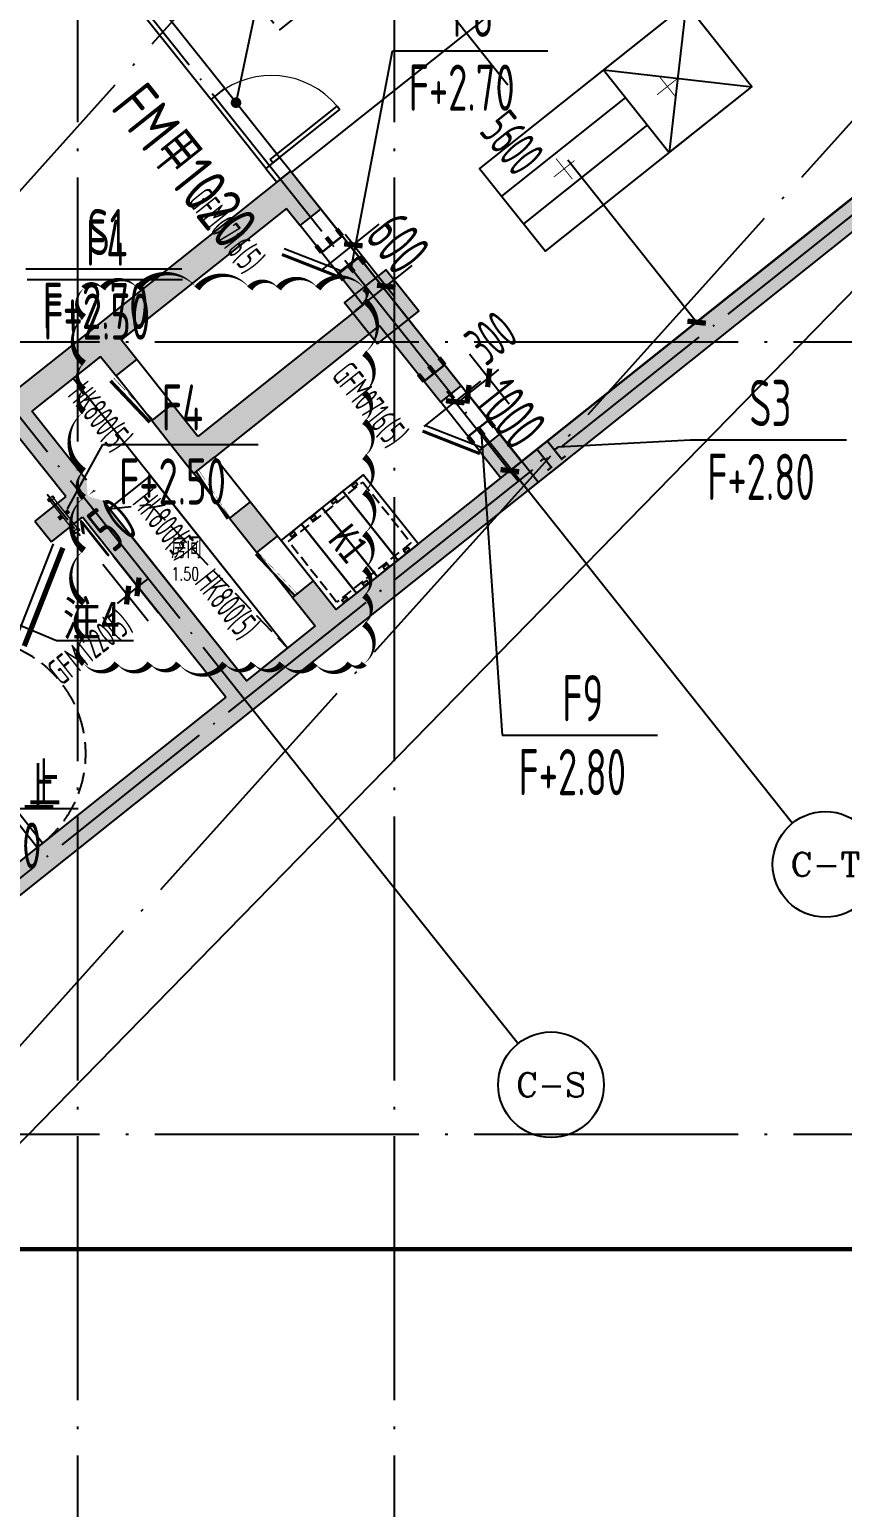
# Model space of a CAD drawing. Extents: x -473190 to 2138458, y -81875 to 2633646.
# Drawn here: x 1099812 to 1109052, y 58704 to 75494 of the extents above; entities that cross this region are included whole.
import ezdxf
from ezdxf.enums import TextEntityAlignment as Align

# ---------------------------------------------------------------- set-up
doc = ezdxf.new("R2010")
doc.units = 0
doc.header["$LTSCALE"] = 1000
for name, pattern in [('__DASH', [0.35, 0.25, -0.1]), ('CENTER2', [1.125, 0.75, -0.125, 0.125, -0.125]), ('CONTINOUS', [0]), ('DASH', [0.35, 0.25, -0.1]), ('DOTE', [2.42, 2, -0.2, 0.02, -0.2])]:
    doc.linetypes.add(name, pattern=pattern)
for name, color, linetype in [('A-COLUMN', 2, 'Continuous'), ('A-PUB_TEXT', 7, 'Continuous'), ('A-STAIR', 3, 'Continuous'), ('A-WALL', 2, 'Continuous'), ('A-WINDOW', 4, 'Continuous'), ('AXIS', 3, 'Continuous'), ('AXIS_TEXT', 7, 'Continuous'), ('C_柴油发电机组', 30, 'Continuous'), ('CASING', 1, 'Continuous'), ('CASING-TEXT', 1, 'CONTINOUS'), ('DIM_LEAD', 3, 'Continuous'), ('DOOR_FIRE_TEXT', 7, 'Continuous'), ('DOTE', 1, 'DOTE'), ('HOLE-TEXT-T', 3, 'Continuous'), ('PUB_HATCH', 8, 'Continuous'), ('RF-JSK', 9, 'Continuous'), ('RF-M', 4, 'Continuous'), ('RF-MBH', 11, 'Continuous'), ('RF-QT', 30, 'Continuous'), ('SPACE', 7, 'Continuous'), ('STAIR', 2, 'Continuous'), ('TEL_LEAD', 3, 'Continuous'), ('TEL_TEXT', 7, 'Continuous'), ('TH_TEXT', 7, 'Continuous'), ('TWT_DASH', 8, 'DASH'), ('TWT_水箱', 7, 'Continuous'), ('人防通风设备', 240, 'Continuous'), ('图层1', 7, 'Continuous'), ('水套管', 1, 'Continuous'), ('索引线', 252, 'Continuous'), ('设备轴线', 8, 'Continuous')]:
    doc.layers.add(name, color=color, linetype=linetype)
doc.layers.add('DIM_MODI', color=6, linetype='Continuous', plot=False)
for name, color, linetype, lineweight in [('HOLE', 52, 'Continuous', 15), ('人防风管', 20, 'Continuous', 13), ('预留穿墙', 1, 'CONTINOUS', 13)]:
    doc.layers.add(name, color=color, linetype=linetype, lineweight=lineweight)
doc.styles.add('_TCH_AXIS', font='COMPLEX', dxfattribs={"bigfont": 'GBCBIG'})
doc.styles.add('_TCH_DIM', font='SIMPLEX', dxfattribs={"bigfont": 'GBCBIG'})
doc.styles.add('_TCH_DIM_T3', font='tssdeng.shx', dxfattribs={"width": 0.564706, "bigfont": '@@@tssdchn.shx'})
doc.styles.add('_TCH_SPACE', font='SIMPLEX', dxfattribs={"height": 5, "bigfont": 'GBCBIG'})
doc.styles.add('_TCH_WINDOW', font='tssdeng.shx', dxfattribs={"width": 0.8, "height": 3.5, "bigfont": 'tssdchn.shx'})
doc.styles.add('COMPLEX', font='COMPLEX.shx', dxfattribs={"width": 0.65})
doc.styles.add('TYDG_01', font='', dxfattribs={"width": 0.8})
doc.styles.add('TYDG_02', font='TSSDENG', dxfattribs={"width": 0.8, "bigfont": 'TSSDCHN'})
doc.styles.add('宋体', font='', dxfattribs={"width": 0.8})
doc.styles.get('TYDG_01').set_extended_font_data('SimSun')
doc.styles.get('宋体').set_extended_font_data('SimSun')
doc.dimstyles.new('_TCH_ARCH&&150', dxfattribs={"dimtxt": 525, "dimasz": 150, "dimexe": 375, "dimexo": 450, "dimgap": 150, "dimtad": 1, "dimdec": 0, "dimzin": 0, "dimdsep": 46, "dimtxsty": '_TCH_DIM_T3', "dimblk": 'ARCHTICK', "dimcen": 0.09, "dimclrt": 7, "dimazin": 2, "dimtfac": 1, "dimtdec": 0, "dimtix": 1, "dimtmove": 2, "dimatfit": 3, "dimfxl": 0, "dimtolj": 1, "dimtzin": 0, "dimarcsym": 0})
doc.dimstyles.new('_TWT_ARCH&&150', dxfattribs={"dimtxt": 446.25, "dimasz": 150, "dimexe": 375, "dimexo": 450, "dimgap": 189.375, "dimtad": 1, "dimdec": 0, "dimzin": 0, "dimdsep": 46, "dimtxsty": '_TCH_DIM_T3', "dimblk": 'ARCHTICK', "dimcen": 0.09, "dimclrt": 7, "dimazin": 2, "dimtfac": 1, "dimtdec": 0, "dimtix": 1, "dimtmove": 2, "dimatfit": 3, "dimfxl": 0, "dimtolj": 1, "dimtzin": 0, "dimarcsym": 0})

# ---------------------------------------------------------------- blocks, each defined once
blk = doc.blocks.new('fdj')
at = {"layer": 'C_柴油发电机组'}
for points in [[(0, 4200), (-6200, 4200), (-6200, 0), (0, 0)], [(-4700, 1300), (-1700, 1300), (-1700, 2500), (-4700, 2500)], [(-4700, 1300), (-3500, 1300), (-3500, 2500), (-4700, 2500)]]:
    blk.add_lwpolyline(points, close=True, dxfattribs=at)
for points in [[(-3500, 1300), (-4700, 2500)], [(-4700, 1300), (-3500, 2500)], [(-3500, 2100), (-1700, 2100)], [(-3500, 1700), (-1700, 1700)]]:
    blk.add_lwpolyline(points, dxfattribs=at)
at = {"layer": 'C_柴油发电机组', "lineweight": -3, "const_width": 10}
for points in [[(-3950, 1900), (-3950, 2050)], [(-2450, 1900), (-2450, 2050)], [(-3950, 1900), (-4100, 1900)], [(-3950, 1900), (-3950, 1750)], [(-3950, 1900), (-3800, 1900)], [(-2450, 1900), (-2600, 1900)], [(-2450, 1900), (-2450, 1750)], [(-2450, 1900), (-2300, 1900)]]:
    blk.add_lwpolyline(points, dxfattribs=at)
blk = doc.blocks.new('A$C031B73C8')
at = {"layer": 'HOLE', "linetype": 'DASH'}
blk.add_lwpolyline([(177481.4, -89217.8), (177012, -89591.6), (178569.4, -91547.2), (179038.8, -91173.4)], close=True, dxfattribs=at)
blk.add_lwpolyline([(177012, -89591.6), (177472.1, -89543.3), (179038.8, -91173.4)], dxfattribs=at)
at = {"layer": 'SPACE', "style": '_TCH_SPACE'}
blk.add_text('房间', height=241.13, dxfattribs=at).set_placement((177714.8, -90157.4))
at = {"layer": 'SPACE', "style": '_TCH_SPACE', "width": 0.705882}
blk.add_text('1.50', height=148.75, dxfattribs=at).set_placement((177717.7, -90406.8))
blk = doc.blocks.new('RFJSK1')
at = {"layer": 'RF-JSK'}
for p, q in [((220418, 104411), (220418, 104351)), ((221398, 104411), (221398, 104351)), ((220418, 104111), (220418, 104051)), ((221398, 104111), (221398, 104051)), ((220418, 103811), (220418, 103751)), ((221398, 103811), (221398, 103751)), ((220418, 103511), (220418, 103451)), ((221398, 103511), (221398, 103451))]:
    blk.add_line(p, q, dxfattribs=at)
for points in [[(220408, 104531), (221408, 104531), (221408, 103331), (220408, 103331), (220408, 104531)], [(220408, 104411), (220408, 104531), (221408, 104531), (221408, 104411)], [(220408, 104411), (220448, 104411), (220448, 104351), (220408, 104351)], [(221408, 104351), (221408, 104231), (220408, 104231), (220408, 104351)], [(221408, 104411), (221368, 104411), (221368, 104351), (221408, 104351)], [(220408, 104111), (220408, 104231), (221408, 104231), (221408, 104111)], [(220408, 104111), (220448, 104111), (220448, 104051), (220408, 104051)], [(221408, 104111), (221368, 104111), (221368, 104051), (221408, 104051)], [(221408, 104051), (221408, 103931), (220408, 103931), (220408, 104051)], [(220408, 103811), (220408, 103931), (221408, 103931), (221408, 103811)], [(220408, 103811), (220448, 103811), (220448, 103751), (220408, 103751)], [(221408, 103811), (221368, 103811), (221368, 103751), (221408, 103751)], [(221408, 103751), (221408, 103631), (220408, 103631), (220408, 103751)], [(220408, 103511), (220408, 103631), (221408, 103631), (221408, 103511)], [(220408, 103511), (220448, 103511), (220448, 103451), (220408, 103451)], [(221408, 103451), (221408, 103331), (220408, 103331), (220408, 103451)], [(221408, 103511), (221368, 103511), (221368, 103451), (221408, 103451)]]:
    blk.add_lwpolyline(points, dxfattribs=at)
at = {"layer": 'RF-JSK', "linetype": '__DASH', "ltscale": 0.5}
blk.add_lwpolyline([(220468, 104471), (221348, 104471), (221348, 103391), (220468, 103391)], close=True, dxfattribs=at)
at = {"layer": 'RF-JSK', "color": 110, "style": 'TYDG_01', "width": 0.8}
blk.add_text('K1', height=339.9, dxfattribs=at).set_placement((220727, 103744))
blk = doc.blocks.new('$DorLib2D$00000001')
for p, q in [((0.45, 0.975), (0.5, 0.975)), ((0.45, 0), (0.45, 0.975)), ((0.5, 0), (0.5, 0.975)), ((0.5, 0), (0.45, 0))]:
    blk.add_line(p, q)
at = {"lineweight": 13}
blk.add_arc((0.475, 0), 0.975, 91.4693, 180, dxfattribs=at)
blk = doc.blocks.new('$DorLib2D$00000191')
at = {"color": 0}
blk.add_line((-0.5, 0.15), (0.366, 0.65), dxfattribs=at)
at = {"color": 0, "const_width": 0.05}
blk.add_lwpolyline([(-0.55, 0.237), (0.316, 0.737)], dxfattribs=at)
blk = doc.blocks.new('$DorLib2D$00000251')
at = {"color": 0}
for points, const_width in [([(-0.505, 0.178), (0.492, 0.265)], 0.0375), ([(-0.5, 0.125), (-0.289, 0.145)], 0.00625), ([(-0.209, 0.15), (-0.002, 0.169)], 0.00625), ([(0.055, 0.174), (0.246, 0.191)], 0.00625), ([(0.292, 0.194), (0.496, 0.212)], 0.00625)]:
    blk.add_lwpolyline(points, dxfattribs=dict(at, const_width=const_width))
blk = doc.blocks.new('$DorLib2D$00000249')
at = {"color": 0}
for points, const_width in [([(-0.504, 0.274), (0.492, 0.361)], 0.06), ([(-0.156, 0.23), (0.13, 0.255)], 0.01), ([(0.207, 0.262), (0.496, 0.287)], 0.01), ([(-0.5, 0.2), (-0.254, 0.221)], 0.01)]:
    blk.add_lwpolyline(points, dxfattribs=dict(at, const_width=const_width))
blk = doc.blocks.new('_AXISO')
blk.add_circle((0, 0), 0.5)
at = {"layer": 'AXIS_TEXT', "style": 'COMPLEX', "width": 1.041667}
blk.add_attdef('A', text='', height=0.56, dxfattribs=at).set_placement((-0.25, -0.28), (0.25, -0.28), align=Align.FIT)
blk = doc.blocks.new('afasgasg')
at = {"layer": 'PUB_HATCH'}
for points in [[(528048.2, -740122.4), (527748.2, -739977.8), (521179.3, -745209), (521366.2, -745443.7)], [(518622.8, -742239.6), (518670.6, -741818.1), (516441.2, -743593.5), (516565.8, -743750), (516745.4, -743734.7)], [(518622.8, -742239.6), (518778.5, -742435.2), (519013.2, -742248.3), (518670.6, -741818.1)], [(519823.1, -743265.3), (519449.3, -742795.9), (519214.6, -742982.8), (519494.9, -743334.8), (519666.6, -743389.8)], [(519681.8, -743569.5), (520376.7, -744442), (520611.4, -744255.1), (519823.1, -743265.3), (519666.6, -743389.8)], [(519666.6, -743389.8), (519494.9, -743334.8), (517617.5, -744829.9), (517632.8, -745009.5), (517804.4, -745064.6), (519681.8, -743569.5)], [(516565.8, -743750), (516441.2, -743593.5), (515541.6, -744309.9), (515556.8, -744489.6), (515728.5, -744544.6), (516510.7, -743921.6)], [(516510.7, -743921.6), (516686.7, -744142.6), (516921.3, -743955.7), (516745.4, -743734.7), (516565.8, -743750)], [(516363.8, -745507.8), (516351.4, -745326.9), (515728.5, -744544.6), (515556.8, -744489.6), (515400.3, -744614.1), (516116.7, -745513.7)], [(517617.5, -744829.9), (517326.3, -744464.2), (517091.6, -744651), (517476.3, -745134.1), (517632.8, -745009.5)], [(521483.5, -745350.3), (521047.4, -744802.7), (520812.8, -744989.6), (521061.9, -745302.5)], [(517476.3, -745134.1), (517569.7, -745251.5), (517804.4, -745064.6), (517632.8, -745009.5)], [(521483.5, -745350.3), (521061.9, -745302.5), (519184.5, -746797.6), (519129.5, -746969.3), (519254.1, -747125.7)], [(516116.7, -745513.7), (515764.7, -745794.1), (515951.6, -746028.7), (516303.6, -745748.4), (516363.8, -745507.8)], [(518112.6, -747779.1), (518167.6, -747607.4), (516538.3, -745561.5), (516363.8, -745507.8), (516303.6, -745748.4), (517932.9, -747794.3)], [(516440.1, -745447.7), (516443.6, -745452.5), (516363.8, -745507.8), (516429.2, -745443.6), (516436.7, -745451.7)], [(518521.1, -745964.5), (518209.3, -745573), (517974.7, -745759.9), (518286.4, -746151.4)], [(519184.5, -746797.6), (518926, -746473), (518691.3, -746659.8), (518949.9, -746984.5), (519129.5, -746969.3)], [(519129.5, -746969.3), (518949.9, -746984.5), (518167.6, -747607.4), (518112.6, -747779.1), (518237.1, -747935.6), (519254.1, -747125.7)], [(518112.6, -747779.1), (517932.9, -747794.3), (512965.6, -751750.1), (512921.8, -751923.1), (513053.8, -752063.4), (518237.1, -747935.6)]]:
    blk.add_hatch(color=256, dxfattribs=at).paths.add_polyline_path(points)
at = {"color": 4}
blk.add_lwpolyline([(516197.8, -744170.8), (518637, -747233.7)], dxfattribs=at)
at = {"color": 2}
blk.add_lwpolyline([(516610.2, -745651.8), (517079.6, -745278), (518637, -747233.7), (518167.6, -747607.4), (516610.2, -745651.8)], dxfattribs=at)
at = {"color": 2, "linetype": 'DASH'}
blk.add_lwpolyline([(516610.2, -745651.8), (517070.3, -745603.5), (518637, -747233.7)], dxfattribs=at)
at = {"layer": 'A-STAIR'}
for q in [(515048.2, -748570.3), (515166.5, -749997.4)]:
    blk.add_line((515789.5, -749501.2), q, dxfattribs=at)
at = {"layer": 'A-WALL'}
for p, q in [((515362.6, -737985.2), (517766.6, -741004)), ((517923, -740879.4), (515618.2, -737985.2)), ((517766.6, -741004), (517923, -740879.4)), ((518546, -741661.6), (518389.5, -741786.2)), ((518389.5, -741786.2), (518514.1, -741942.7)), ((518514.1, -741942.7), (518670.6, -741818.1)), ((518670.6, -741818.1), (518546, -741661.6))]:
    blk.add_line(p, q, dxfattribs=at)
at = {"layer": 'A-WINDOW'}
for p, q in [((518546, -741661.6), (517923, -740879.4)), ((518389.5, -741786.2), (517766.6, -741004))]:
    blk.add_line(p, q, dxfattribs=at)
at = {"layer": 'AXIS'}
for p, q in [((522040.5, -746290.4), (524376.6, -749223.9)), ((518921, -748794.3), (521257.1, -751727.8))]:
    blk.add_line(p, q, dxfattribs=at)
at = {"layer": 'DIM_LEAD', "color": 0}
blk.add_line((518050.3, -741039.2), (518287, -739928.4), dxfattribs=at)
at = {"layer": 'DIM_LEAD', "color": 0, "const_width": 60}
blk.add_lwpolyline([(518044.1, -741068.6, 1), (518056.6, -741009.9, 1)], format="xyb", close=True, dxfattribs=at)
at = {"layer": 'DIM_MODI'}
blk.add_lwpolyline([(516322.4, -743149.7, 0, 75, 0.5), (516322.4, -743474.7, 0, 75, 0.5), (516322.4, -743999.7, 0, 75, 0.5), (516322.4, -744299.7, 0, 75, 0.5), (516322.4, -744549.7, 0, 75, 0.5), (516322.4, -745224.7, 0, 75, 0.5), (516322.4, -745524.7, 0, 75, 0.5), (516322.4, -746124.7, 0, 75, 0.5), (516322.4, -746724.7, 0, 75, 0.5), (516322.4, -747124.7, 0, 75, 0.5), (516322.4, -747410.7, 0, 75, 0.5), (516697.4, -747410.7, 0, 75, 0.5), (517072.4, -747410.7, 0, 75, 0.5), (517397.4, -747410.7, 0, 75, 0.5), (517922.4, -747410.7, 0, 75, 0.5), (518247.4, -747410.7, 0, 75, 0.5), (518572.4, -747410.7, 0, 75, 0.5), (518947.4, -747410.7, 0, 75, 0.5), (519347.4, -747410.7, 0, 75, 0.5), (519506.4, -747410.7, 0, 75, 0.5), (519506.4, -746960.7, 0, 75, 0.5), (519506.4, -746635.7, 0, 75, 0.5), (519506.4, -746335.7, 0, 75, 0.5), (519506.4, -745935.7, 0, 75, 0.5), (519506.4, -745460.7, 0, 75, 0.5), (519506.4, -745060.7, 0, 75, 0.5), (519506.4, -744660.7, 0, 75, 0.5), (519506.4, -744335.7, 0, 75, 0.5), (519506.4, -743885.7, 0, 75, 0.5), (519506.4, -743285.7, 0, 75, 0.5), (519506.4, -743149.7, 0, 75, 0.5), (518981.4, -743149.7, 0, 75, 0.5), (518531.4, -743149.7, 0, 75, 0.5), (518206.4, -743149.7, 0, 75, 0.5), (517606.4, -743149.7, 0, 75, 0.5), (516931.4, -743149.7, 0, 75, 0.5), (516531.4, -743149.7, 0, 75, 0.5)], format="xyseb", close=True, dxfattribs=at)
at = {"layer": 'DOTE'}
for p, q in [((522040.5, -746290.4), (512205.1, -733940.1)), ((528991.6, -739179.3), (511137.6, -753397.6)), ((518921, -748794.3), (512776.7, -741078.8))]:
    blk.add_line(p, q, dxfattribs=at)
at = {"layer": 'RF-M'}
for p, q in [((519449.3, -742795.9), (519013.2, -742248.3)), ((519214.6, -742982.8), (518778.5, -742435.2)), ((517326.3, -744464.2, 650), (516921.3, -743955.7, 650)), ((517091.6, -744651, 650), (516686.7, -744142.6, 650)), ((521047.4, -744802.7), (520611.4, -744255.1)), ((520812.8, -744989.6), (520376.7, -744442)), ((518209.3, -745573), (517804.4, -745064.6)), ((517974.7, -745759.9), (517569.7, -745251.5)), ((518926, -746473), (518521.1, -745964.5)), ((518691.3, -746659.8), (518286.4, -746151.4))]:
    blk.add_line(p, q, dxfattribs=at)
at = {"layer": 'RF-QT'}
for p, q in [((527748.2, -739977.8), (521179.3, -745209)), ((528048.2, -740122.4), (521366.2, -745443.7)), ((518670.6, -741818.1), (516441.2, -743593.5)), ((519013.2, -742248.3), (518670.6, -741818.1)), ((518622.8, -742239.6), (516745.4, -743734.7)), ((518622.8, -742239.6), (518778.5, -742435.2)), ((518778.5, -742435.2), (519013.2, -742248.3)), ((519449.3, -742795.9), (519214.6, -742982.8)), ((519823.1, -743265.3), (519449.3, -742795.9)), ((519214.6, -742982.8), (519494.9, -743334.8)), ((520611.4, -744255.1), (519823.1, -743265.3)), ((519494.9, -743334.8), (517617.5, -744829.9)), ((516441.2, -743593.5), (515541.6, -744309.9)), ((519681.8, -743569.5), (517804.4, -745064.6)), ((519681.8, -743569.5), (520376.7, -744442)), ((516921.3, -743955.7), (516745.4, -743734.7)), ((516510.7, -743921.6), (515728.5, -744544.6)), ((516510.7, -743921.6), (516686.7, -744142.6)), ((516686.7, -744142.6), (516921.3, -743955.7)), ((520376.7, -744442), (520611.4, -744255.1)), ((517326.3, -744464.2), (517091.6, -744651)), ((517617.5, -744829.9), (517326.3, -744464.2)), ((516116.7, -745513.7), (515400.3, -744614.1)), ((516351.4, -745326.9), (515728.5, -744544.6)), ((517091.6, -744651), (517476.3, -745134.1)), ((521047.4, -744802.7), (520812.8, -744989.6)), ((521483.5, -745350.3), (521047.4, -744802.7)), ((520812.8, -744989.6), (521061.9, -745302.5)), ((517476.3, -745134.1), (517569.7, -745251.5)), ((517569.7, -745251.5), (517804.4, -745064.6)), ((521061.9, -745302.5), (519184.5, -746797.6)), ((521366.2, -745443.7), (521179.3, -745209)), ((516116.7, -745513.7), (515764.7, -745794.1)), ((516436.7, -745451.7), (516429.2, -745443.6)), ((516436.7, -745451.7), (516440.1, -745447.7)), ((516440.1, -745447.7), (516443.6, -745452.5)), ((521483.5, -745350.3), (519254.1, -747125.7)), ((518167.6, -747607.4), (516538.3, -745561.5)), ((518209.3, -745573), (517974.7, -745759.9)), ((518521.1, -745964.5), (518209.3, -745573)), ((515764.7, -745794.1), (515951.6, -746028.7)), ((515951.6, -746028.7), (516303.6, -745748.4)), ((517932.9, -747794.3), (516303.6, -745748.4)), ((517974.7, -745759.9), (518286.4, -746151.4)), ((518286.4, -746151.4), (518521.1, -745964.5)), ((518926, -746473), (518691.3, -746659.8)), ((519184.5, -746797.6), (518926, -746473)), ((518691.3, -746659.8), (518949.9, -746984.5)), ((518949.9, -746984.5), (518167.6, -747607.4)), ((519254.1, -747125.7), (518237.1, -747935.6)), ((517932.9, -747794.3), (512965.6, -751750.1)), ((518237.1, -747935.6), (513053.8, -752063.4))]:
    blk.add_line(p, q, dxfattribs=at)
at = {"layer": 'A-WINDOW'}
ref = blk.add_blockref('$DorLib2D$00000001', (518156.3, -741332.8), dxfattribs=dict(at, xscale=-1000, yscale=-1000, zscale=200, rotation=128.5325870243796))
ref.add_attrib('A', 'FM甲1020', (516610.9, -741097.3), dxfattribs={"layer": 'DOOR_FIRE_TEXT', "height": 525, "rotation": 308.53259, "style": '_TCH_WINDOW', "width": 0.8})
at = {"layer": 'AXIS'}
ref = blk.add_blockref('_AXISO', (524750.3, -749693.2), dxfattribs=dict(at, xscale=1200, yscale=1200, zscale=1200))
ref.add_attrib('A', 'C-T', dxfattribs={"layer": 'AXIS_TEXT', "height": 269.48, "style": '_TCH_AXIS'}).set_placement((524352.5, -749828), (525148.1, -749828), align=Align.FIT)
ref = blk.add_blockref('_AXISO', (521630.9, -752197.1), dxfattribs=dict(at, xscale=1200, yscale=1200, zscale=1200))
ref.add_attrib('A', 'C-S', dxfattribs={"layer": 'AXIS_TEXT', "height": 273.43, "style": '_TCH_AXIS'}).set_placement((521233.8, -752333.8), (522028, -752333.8), align=Align.FIT)
at = {"layer": 'RF-JSK', "linetype": 'ByBlock', "rotation": 308.5325870243147}
blk.add_blockref('RFJSK1', (300425.4, -637971), dxfattribs=at)
at = {"layer": 'RF-M', "lineweight": 15}
ref = blk.add_blockref('$DorLib2D$00000191', (519113.9, -742615.6), dxfattribs=dict(at, xscale=700, yscale=700, zscale=300, rotation=128.5325870243653))
ref.add_attrib('A', 'GFM0716(5)', (517493.2, -742167.9), dxfattribs={"layer": 'RF-MBH', "lineweight": 15, "height": 297.5, "rotation": 308.53259, "style": '_TCH_WINDOW', "width": 0.564706})
ref = blk.add_blockref('$DorLib2D$00000191', (520712.1, -744622.3), dxfattribs=dict(at, xscale=700, yscale=700, zscale=300, rotation=128.5325870243867))
ref.add_attrib('A', 'GFM0716(5)', (519126.6, -744146.6), dxfattribs={"layer": 'RF-MBH', "lineweight": 15, "height": 297.5, "rotation": 308.53259, "style": '_TCH_WINDOW', "width": 0.564706})
at = {"layer": 'RF-M'}
ref = blk.add_blockref('$DorLib2D$00000249', (517006.5, -744303.4), dxfattribs=dict(at, xscale=650, yscale=650, zscale=300, rotation=128.5325870244045))
ref.add_attrib('A', 'HK800(5)', (516124.5, -744365.6), dxfattribs={"layer": 'RF-MBH', "height": 297.5, "rotation": 308.53259, "style": '_TCH_WINDOW', "width": 0.564706})
ref = blk.add_blockref('$DorLib2D$00000251', (517889.5, -745412.3), dxfattribs=dict(at, xscale=-650, yscale=650, zscale=300, rotation=128.5325870244096))
ref.add_attrib('A', 'HK800(5)', (516861.7, -745590.6), dxfattribs={"layer": 'RF-MBH', "height": 297.5, "rotation": 308.53259, "style": '_TCH_WINDOW', "width": 0.564706})
ref = blk.add_blockref('$DorLib2D$00000191', (515388.8, -746285.2), dxfattribs=dict(at, xscale=1200, yscale=1200, zscale=300, rotation=218.5325870242525))
ref.add_attrib('A', 'GFM1220(5)', (516068.4, -747669.7), dxfattribs={"layer": 'RF-MBH', "height": 297.5, "rotation": 38.53259, "style": '_TCH_WINDOW', "width": 0.564706})
ref = blk.add_blockref('$DorLib2D$00000251', (518606.2, -746312.2), dxfattribs=dict(at, xscale=650, yscale=650, zscale=300, rotation=128.5325870244096))
ref.add_attrib('A', 'HK800(5)', (517568.9, -746498), dxfattribs={"layer": 'RF-MBH', "height": 297.5, "rotation": 308.53259, "style": '_TCH_WINDOW', "width": 0.564706})
at = {"layer": 'A-PUB_TEXT', "style": '_TCH_DIM'}
blk.add_text('上', height=506.4, dxfattribs=at).set_placement((515629, -749092.6))
blk = doc.blocks.new('A$C1A97502D')
at = {"layer": 'TEL_LEAD'}
for p, q in [((-22395, -95946), (-21340, -96391)), ((-21340, -96391), (-20464, -96391))]:
    blk.add_line(p, q, dxfattribs=at)
at = {"layer": 'TEL_TEXT', "style": '宋体', "width": 0.8}
blk.add_text('注4', height=396.5, dxfattribs=at).set_placement((-21268, -96338))
blk = doc.blocks.new('$VALVE$00000549')
at = {"const_width": 30}
for points in [[(-290, -176), (-290, 176)], [(40, 101), (-210, 101), (-210, 176)], [(40, 101), (40, 176)], [(40, 101), (290, 101), (290, 176)], [(-210, -174), (-210, -99), (40, -99)], [(40, -174), (40, -99)], [(290, -174), (290, -99), (40, -99)]]:
    blk.add_lwpolyline(points, dxfattribs=at)
blk = doc.blocks.new('_ArchTick')
at = {"color": 0, "linetype": 'ByBlock', "const_width": 0.4}
blk.add_lwpolyline([(-0.5, -0.5), (0.5, 0.5)], dxfattribs=at)
blk = doc.blocks.new('*D5876')
at = {"layer": 'Defpoints', "color": 0, "transparency": 16777216}
for p in [(-16576, -83588), (-12462, -87471), (-13088, -87969)]:
    blk.add_point(p, dxfattribs=at)
at = {"layer": 'TWT_水箱', "color": 0, "lineweight": -2, "transparency": 16777216}
for p, q in [((-16224, -83308), (-15657, -82856)), ((-15950, -83090), (-14610, -84773)), ((-12462, -87471), (-13927, -85631)), ((-12736, -87689), (-12168, -87237))]:
    blk.add_line(p, q, dxfattribs=at)
at = {"layer": 'TWT_水箱', "color": 0, "lineweight": -2, "transparency": 16777216, "xscale": 150, "yscale": 150, "zscale": 150}
for p, rotation in [((-15950, -83090), 128.5325870247285), ((-12462, -87471), 308.5325870247285)]:
    blk.add_blockref('_ArchTick', p, dxfattribs=dict(at, rotation=rotation))
at = {"layer": 'TWT_水箱', "color": 7, "transparency": 16777216, "insert": (-14558, -85433), "char_height": 446.2, "attachment_point": 5, "rotation": 308.5326, "style": '_TCH_DIM_T3'}
blk.add_mtext('\\A1;5600', dxfattribs=at)
blk = doc.blocks.new('*D5877')
at = {"layer": 'Defpoints', "color": 0, "transparency": 16777216}
for p in [(-15324, -87478), (-15559, -87665), (-14826, -88103)]:
    blk.add_point(p, dxfattribs=at)
at = {"layer": '水套管', "color": 0, "lineweight": -2, "transparency": 16777216}
for p, q in [((-15044, -87830), (-14592, -88397)), ((-15279, -88017), (-14827, -88584)), ((-15061, -88290), (-14826, -88103)), ((-14826, -88103), (-14709, -88010)), ((-15061, -88290), (-15178, -88384))]:
    blk.add_line(p, q, dxfattribs=at)
at = {"layer": '水套管', "color": 0, "lineweight": -2, "transparency": 16777216, "xscale": 150, "yscale": 150, "zscale": 150}
for p, rotation in [((-14826, -88103), 218.53241886723), ((-15061, -88290), 38.53241886723001)]:
    blk.add_blockref('_ArchTick', p, dxfattribs=dict(at, rotation=rotation))
at = {"layer": '水套管', "color": 7, "transparency": 16777216, "insert": (-14799, -87650), "char_height": 446.2, "attachment_point": 5, "rotation": 38.5324, "style": '_TCH_DIM_T3'}
blk.add_mtext('\\A1;300', dxfattribs=at)
blk = doc.blocks.new('A$C288438C9')
at = {"layer": '人防通风设备', "const_width": 50}
for points in [[(50, 300), (0, 300)], [(100, 300), (150, 300)]]:
    blk.add_lwpolyline(points, dxfattribs=at)
at = {"layer": '人防风管'}
for p, q in [((50, 50), (50, 550)), ((100, 50), (100, 550))]:
    blk.add_line(p, q, dxfattribs=at)
for points in [[(40, 515), (110, 515), (110, 550), (40, 550)], [(40, 50), (110, 50), (110, 85), (40, 85)]]:
    blk.add_lwpolyline(points, close=True, dxfattribs=at)
at = {"layer": '设备轴线', "linetype": 'CENTER2', "ltscale": 0.5}
blk.add_line((75, 0), (75, 600), dxfattribs=at)
blk = doc.blocks.new('套管')
at = {"layer": 'CASING'}
for points, const_width in [([(1254603, -142324), (1254603, -142222)], 50), ([(1254753, -142324), (1254753, -142222)], 50), ([(1254903, -142324), (1254903, -142222)], 50), ([(1254903, -142324), (1254603, -142324)], 25)]:
    blk.add_lwpolyline(points, dxfattribs=dict(at, const_width=const_width))
blk = doc.blocks.new('*D5933')
at = {"layer": 'CASING-TEXT', "color": 0, "lineweight": -2, "transparency": 16777216}
for p, q in [((-19095, -90128), (-18581, -90774)), ((-19212, -90222), (-18698, -90867)), ((-18932, -90574), (-18814, -90480)), ((-18814, -90480), (-18697, -90387)), ((-18932, -90574), (-19049, -90667))]:
    blk.add_line(p, q, dxfattribs=at)
at = {"layer": 'Defpoints', "color": 0, "transparency": 16777216}
for p in [(-19375, -89776), (-19492, -89869), (-18814, -90480)]:
    blk.add_point(p, dxfattribs=at)
at = {"layer": 'CASING-TEXT', "color": 0, "lineweight": -2, "transparency": 16777216, "xscale": 150, "yscale": 150, "zscale": 150}
for p, rotation in [((-18814, -90480), 218.5144585615403), ((-18932, -90574), 38.51445856154029)]:
    blk.add_blockref('_ArchTick', p, dxfattribs=dict(at, rotation=rotation))
at = {"layer": 'CASING-TEXT', "color": 7, "transparency": 16777216, "insert": (-19161, -89813), "char_height": 525, "attachment_point": 5, "rotation": 38.5145, "style": '_TCH_DIM_T3'}
blk.add_mtext('\\A1;150', dxfattribs=at)
blk = doc.blocks.new('*D5939')
at = {"layer": 'CASING-TEXT', "color": 0, "lineweight": -2, "transparency": 16777216}
for p, q in [((-15562, -88657), (-14916, -88144)), ((-15209, -88377), (-15303, -88260)), ((-15209, -88377), (-14587, -89160)), ((-14939, -89440), (-14293, -88926)), ((-14587, -89160), (-14493, -89277))]:
    blk.add_line(p, q, dxfattribs=at)
at = {"layer": 'Defpoints', "color": 0, "transparency": 16777216}
for p in [(-15914, -88937), (-14587, -89160), (-15291, -89720)]:
    blk.add_point(p, dxfattribs=at)
at = {"layer": 'CASING-TEXT', "color": 0, "lineweight": -2, "transparency": 16777216, "xscale": 150, "yscale": 150, "zscale": 150}
for p, rotation in [((-15209, -88377), 308.514458562577), ((-14587, -89160), 128.514458562577)]:
    blk.add_blockref('_ArchTick', p, dxfattribs=dict(at, rotation=rotation))
at = {"layer": 'CASING-TEXT', "color": 7, "transparency": 16777216, "insert": (-14575, -88511), "char_height": 525, "attachment_point": 5, "rotation": 308.5145, "style": '_TCH_DIM_T3'}
blk.add_mtext('\\A1;1000', dxfattribs=at)
blk = doc.blocks.new('*D5940')
at = {"layer": 'CASING-TEXT', "color": 0, "lineweight": -2, "transparency": 16777216}
for p, q in [((-16718, -86874), (-16073, -86360)), ((-16366, -86594), (-16460, -86476)), ((-16366, -86594), (-15992, -87064)), ((-16345, -87344), (-15699, -86830)), ((-15992, -87064), (-15899, -87181))]:
    blk.add_line(p, q, dxfattribs=at)
at = {"layer": 'Defpoints', "color": 0, "transparency": 16777216}
for p in [(-15992, -87064), (-17071, -87154), (-16697, -87624)]:
    blk.add_point(p, dxfattribs=at)
at = {"layer": 'CASING-TEXT', "color": 0, "lineweight": -2, "transparency": 16777216, "xscale": 150, "yscale": 150, "zscale": 150}
for p, rotation in [((-16366, -86594), 308.5144585625811), ((-15992, -87064), 128.514458562581)]:
    blk.add_blockref('_ArchTick', p, dxfattribs=dict(at, rotation=rotation))
at = {"layer": 'CASING-TEXT', "color": 7, "transparency": 16777216, "insert": (-15857, -86572), "char_height": 525, "attachment_point": 5, "rotation": 308.5145, "style": '_TCH_DIM_T3'}
blk.add_mtext('\\A1;600', dxfattribs=at)
blk = doc.blocks.new('_FZH')
blk.add_lwpolyline([(-0.5, -0.5), (0.5, -0.5), (0.5, 0.5), (-0.5, 0.5)], close=True)
at = {"layer": 'PUB_HATCH'}
blk.add_solid([(-0.5, -0.5), (0.5, -0.5), (-0.5, 0.5), (0.5, 0.5)], dxfattribs=at)
blk = doc.blocks.new('A$C26D95103')
at = {"layer": 'TWT_DASH'}
blk.add_lwpolyline([(-17048.6, -84028.5), (-18356.8, -82385.7), (-18513.3, -82510.3), (-17205.1, -84153.1)], close=True, dxfattribs=at)
at = {"layer": '水套管'}
for p, q in [((-20085.6, -86866.6), (-18312.9, -86866.6)), ((-14034.6, -88888), (-12530.4, -88809)), ((-12530.4, -88809), (-10757.8, -88809))]:
    blk.add_line(p, q, dxfattribs=at)
at = {"layer": '水套管', "xscale": 0.525, "yscale": 0.75, "zscale": 0.525, "rotation": 128.5325870247237}
blk.add_blockref('$VALVE$00000549', (-14123.4, -88985.8), dxfattribs=at)
at = {"layer": 'TH_TEXT', "style": 'TYDG_02', "width": 0.64}
for s, p in [('S1', (-19386.6, -86709.1)), ('F+2.70', (-19897.1, -87549.1)), ('S3', (-11863.8, -88651.5)), ('F+2.80', (-12341.9, -89491.5))]:
    blk.add_text(s, height=525, dxfattribs=at).set_placement(p)
at = {"layer": 'TWT_水箱'}
dim = blk.add_linear_dim(base=(-12461.8, -87470.7), p1=(-16576.2, -83588.4), p2=(-13087.6, -87969.1), angle=308.53259, dimstyle='_TWT_ARCH&&150', dxfattribs=at)
dim.commit()
dim.dimension.update_dxf_attribs({"geometry": '*D5876', "text_midpoint": (-14557.8, -85432.6), "dimtype": 161})
at = {"layer": '水套管'}
dim = blk.add_linear_dim(base=(-14826.1, -88103.5), p1=(-15559.1, -87664.6), p2=(-15324.5, -87477.7), angle=38.53242, dimstyle='_TWT_ARCH&&150', dxfattribs=at)
dim.commit()
dim.dimension.update_dxf_attribs({"geometry": '*D5877', "text_midpoint": (-14798.6, -87650.1), "dimtype": 161})
blk = doc.blocks.new('A$C77B03727')
at = {"layer": 'CASING'}
blk.add_line((-21342.4, -92999.5), (-19495.1, -92999.5), dxfattribs=at)
at = {"layer": 'CASING-TEXT'}
for p, q in [((-16390.1, -86862.1), (-15922.2, -84388.6)), ((-16390.1, -86862.1), (-15922.2, -84388.6)), ((-15922.2, -84388.6), (-14155.6, -84388.6)), ((-20075, -86988.9), (-18308.4, -86988.9)), ((-14913.3, -88717.8), (-14673.9, -92164.8)), ((-14913.3, -88717.8), (-14673.9, -92164.8)), ((-19617.1, -89592.2), (-19213.9, -88862.4)), ((-19617.1, -89592.2), (-19213.9, -88862.4)), ((-19213.9, -88862.4), (-17447.3, -88862.4)), ((-14673.9, -92164.8), (-12907.3, -92164.8))]:
    blk.add_line(p, q, dxfattribs=at)
at = {"layer": 'HOLE-TEXT-T', "rotation": 38.51445856257752}
for p in [(-1087018.9, -756575.6, 3000), (-1085854.4, -758038.9, 106200)]:
    blk.add_blockref('套管', p, dxfattribs=at)
at = {"layer": 'HOLE-TEXT-T', "xscale": -1, "rotation": 218.5144585625774}
for p in [(-909577.9, -979534.1, 3000), (-908101, -981389.8, 106200)]:
    blk.add_blockref('套管', p, dxfattribs=at)
at = {"layer": '预留穿墙', "lineweight": -3, "xscale": -0.9999999999999997, "rotation": 218.5144555685853}
blk.add_blockref('A$C288438C9', (-19903.5, -89473.2), dxfattribs=at)
at = {"layer": 'TH_TEXT', "style": 'TYDG_02', "width": 0.64}
for s, p in [('F6', (-15239.2, -84231.1)), ('F+2.70', (-15736.7, -85071.1)), ('F4', (-19405, -86831.4)), ('F+2.50', (-19889.6, -87671.4)), ('F4', (-18543.8, -88704.9)), ('F+2.50', (-19028.4, -89544.9)), ('F9', (-13990.9, -92007.3)), ('F+2.80', (-14488.4, -92847.3)), ('F+2.70', (-21116.6, -93682))]:
    blk.add_text(s, height=525, dxfattribs=at).set_placement(p)
at = {"layer": 'CASING-TEXT'}
for p1, p2, picture, middle in [((-17070.6, -87154.3), (-16696.7, -87624.1), '*D5940', (-15856.6, -86571.9)), ((-15913.6, -88937.5), (-15290.8, -89720), '*D5939', (-14575.3, -88511.5))]:
    dim = blk.add_aligned_dim(p1=p1, p2=p2, distance=900, dimstyle='_TCH_ARCH&&150', dxfattribs=at)
    dim.commit()
    dim.dimension.update_dxf_attribs({"geometry": picture, "text_midpoint": middle})
dim = blk.add_linear_dim(base=(-18814.4, -90480.3), p1=(-19492.2, -89869.5), p2=(-19374.9, -89776.1), angle=38.51446, dimstyle='_TCH_ARCH&&150', dxfattribs=at)
dim.commit()
dim.dimension.update_dxf_attribs({"geometry": '*D5933', "text_midpoint": (-19160.8, -89813.4), "dimtype": 161})

msp = doc.modelspace()

# ---------------------------------------------------------------- linework, layer by layer
msp.add_lwpolyline([(1112156.7, 75580.2), (1058245.2, 20445.9), (1054306.6, 23992.3), (1056358.3, 26249), (1048706.7, 33205.4), (1048706.7, 35640.6), (1047031.7, 35643), (1019281.7, 35643), (1019477.2, 102367.4), (1046081.7, 102367.4), (1046081.7, 96967.4), (1043106.7, 96967.4), (1043106.7, 95017.4), (1057856.7, 95017.4), (1057856.7, 150642.4)])
at = {"layer": 'DOTE', "color": 127, "linetype": 'DOTE', "ltscale": 1.5}
for p, q in [((1100356.7, 171823.5), (1100356.7, -58315.4)), ((1103956.7, 171823.5), (1103956.7, -58315.4)), ((994333.1, -43362.2), (1127072.2, 104059.5)), ((999286.8, -47574.7), (1131902.7, 99710.1)), ((1158685.6, 71942.4), (1029856.7, 71942.4)), ((1158685.6, 62942.4), (1029856.7, 62942.4))]:
    msp.add_line(p, q, dxfattribs=at)
at = {"layer": 'STAIR', "color": 9, "linetype": 'DASH'}
msp.add_arc((1099150.8, 67268.1), 1300, 308.53259, 128.53259, dxfattribs=at)
at = {"layer": '图层1', "color": 6, "linetype": 'DASH', "const_width": 50}
msp.add_lwpolyline([(1089700.1, 84067.9), (1112966.9, 84067.9), (1112966.9, 61637.6), (1089700.1, 61637.6)], close=True, dxfattribs=at)

# ---------------------------------------------------------------- block references
for name, p in [('A$C1A97502D', (1121456.7, 164942.4)), ('A$C031B73C8', (923706.7, 159642.4))]:
    msp.add_blockref(name, p)
at = {"linetype": 'Continuous', "rotation": 218.5325870246042}
msp.add_blockref('fdj', (1102788.6, 73872.6), dxfattribs=at)
at = {"layer": '索引线'}
msp.add_blockref('afasgasg', (584108.5, 815702.6), dxfattribs=at)

# ---------------------------------------------------------------- next in the draw order: block references
msp.add_blockref('A$C26D95103', (1119856.7, 159640.6))

# ---------------------------------------------------------------- next in the draw order: linework, layer by layer
at = {"layer": 'A-STAIR'}
for q in [(1099219.3, 67182.1), (1099257.3, 65691.1)]:
    msp.add_line((1099960.7, 66251.2), q, dxfattribs=at)

# ---------------------------------------------------------------- next in the draw order: block references
msp.add_blockref('A$C77B03727', (1119858.5, 159642.4))
at = {"layer": 'A-COLUMN', "xscale": 599.9999999999986, "yscale": 599.9999999999986, "zscale": 599.9999999999986, "rotation": 38.53258702836206}
msp.add_blockref('_FZH', (1103814.3, 72343.9), dxfattribs=at)

# ---------------------------------------------------------------- next in the draw order: texts
at = {"layer": 'A-PUB_TEXT', "style": '_TCH_DIM'}
msp.add_text('上', height=506.4, dxfattribs=at).set_placement((1099804, 66662.9))

doc.saveas('drawing.dxf')
